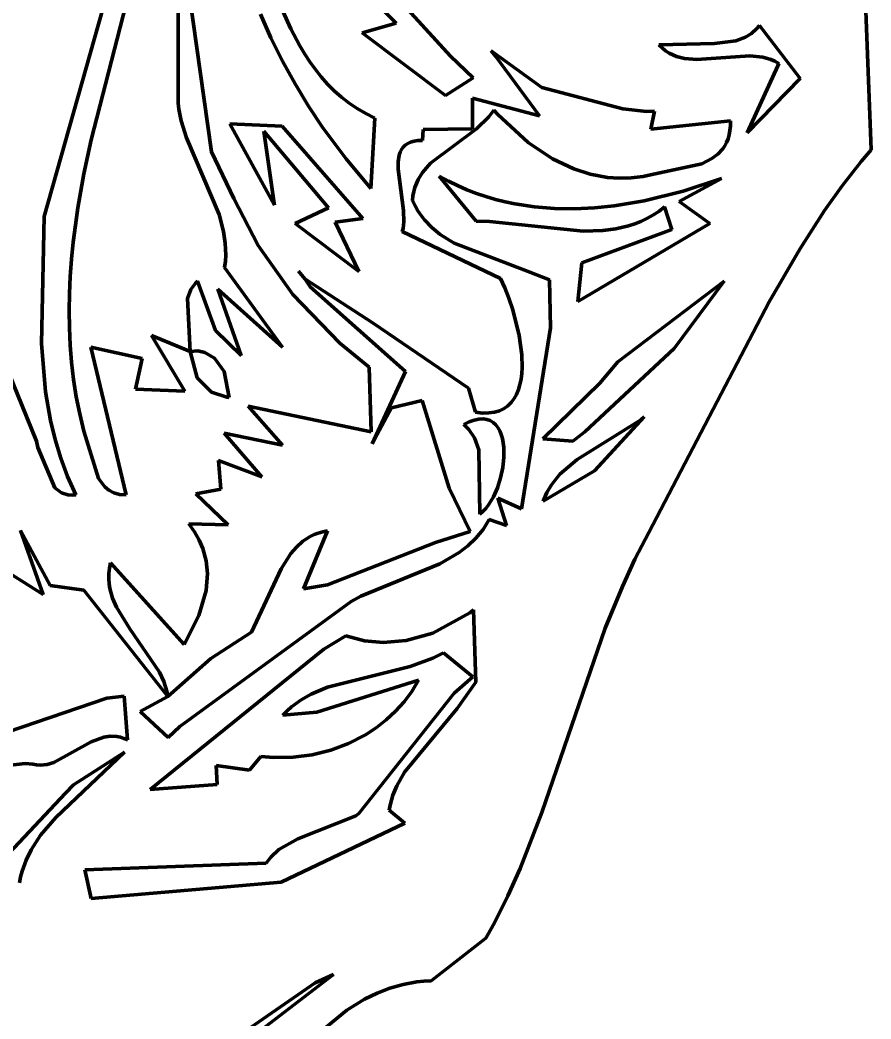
# Model space of a CAD drawing. Header units: millimetres. Extents: x 0 to 11, y 0 to 14.1.
# Drawn here: x 2.447 to 3.164, y 7.477 to 8.318 of the extents above; entities that cross this region are included whole.
import ezdxf

# ---------------------------------------------------------------- set-up
doc = ezdxf.new("R2010")
doc.units = ezdxf.units.MM
doc.layers.add('color#010101ff', color=7, linetype='CONTINUOUS', lineweight=100)
doc.layers.add('color#fefefeff', color=7, linetype='CONTINUOUS', lineweight=100)

msp = doc.modelspace()

# ---------------------------------------------------------------- linework, layer by layer
at = {"layer": 'color#010101ff'}
for p, q in [((3.15646, 8.41643), (3.16402, 8.20913)), ((2.50732, 8.21745), (2.55098, 8.38729)), ((2.60877, 8.20746), (2.585, 8.37512)), ((2.58054, 8.35806), (2.58053, 8.24834)), ((2.72346, 8.35758), (2.76411, 8.3156)), ((2.52433, 8.35269), (2.46775, 8.15297)), ((2.80987, 8.28789), (2.75316, 8.35003)), ((2.64998, 8.32341), (2.65878, 8.3034)), ((2.6756, 8.31096), (2.66888, 8.32586)), ((2.76411, 8.3156), (2.73554, 8.30769)), ((3.07008, 8.31369), (3.06795, 8.31125)), ((3.10424, 8.2692), (3.07008, 8.31369)), ((2.65878, 8.3034), (2.66849, 8.28379)), ((2.6831, 8.29664), (2.6756, 8.31096)), ((2.73554, 8.30769), (2.80562, 8.25493)), ((3.05837, 8.30404), (3.05021, 8.30091)), ((3.06337, 8.30716), (3.05837, 8.30404)), ((3.06795, 8.31125), (3.06337, 8.30716)), ((2.6872, 8.28976), (2.6831, 8.29664)), ((3.03218, 8.29872), (2.98544, 8.29762)), ((2.98544, 8.29762), (2.98816, 8.29488)), ((2.98816, 8.29488), (2.991, 8.29254)), ((3.05021, 8.30091), (3.03218, 8.29872)), ((2.69157, 8.28308), (2.6872, 8.28976)), ((2.82898, 8.26956), (2.80987, 8.28789)), ((2.84428, 8.29252), (2.84774, 8.28786)), ((2.88689, 8.26149), (2.84428, 8.29252)), ((2.84774, 8.28786), (2.8849, 8.23778)), ((2.991, 8.29254), (2.99396, 8.29058)), ((2.99396, 8.29058), (2.99704, 8.28897)), ((2.99704, 8.28897), (3.00021, 8.28767)), ((3.00021, 8.28767), (3.00684, 8.28594)), ((3.01735, 8.28506), (3.06211, 8.28829)), ((3.06211, 8.28829), (3.0729, 8.2871)), ((3.0729, 8.2871), (3.07978, 8.28509)), ((2.66849, 8.28379), (2.67906, 8.26461)), ((2.69621, 8.27663), (2.69157, 8.28308)), ((3.00684, 8.28594), (3.01735, 8.28506)), ((3.0855, 8.27981), (3.05973, 8.22352)), ((3.07978, 8.28509), (3.0831, 8.28364)), ((3.0831, 8.28364), (3.08633, 8.28186)), ((3.08633, 8.28186), (3.0855, 8.27981)), ((2.70117, 8.27043), (2.69621, 8.27663)), ((2.70645, 8.2645), (2.70117, 8.27043)), ((2.80562, 8.25493), (2.82898, 8.26956)), ((2.67906, 8.26461), (2.69044, 8.24592)), ((2.71208, 8.25885), (2.70645, 8.2645)), ((2.95505, 8.24347), (2.88689, 8.26149)), ((3.05973, 8.22352), (3.10424, 8.2692)), ((2.71809, 8.25351), (2.71208, 8.25885)), ((2.72449, 8.2485), (2.71809, 8.25351)), ((2.8849, 8.23778), (2.82833, 8.25261)), ((2.82833, 8.25261), (2.82835, 8.22686)), ((2.58053, 8.24834), (2.58118, 8.24334)), ((2.69044, 8.24592), (2.70256, 8.22773)), ((2.7313, 8.24383), (2.72449, 8.2485)), ((2.58118, 8.24334), (2.58319, 8.23352)), ((2.73856, 8.23953), (2.7313, 8.24383)), ((2.74628, 8.23562), (2.73856, 8.23953)), ((2.83183, 8.22668), (2.84227, 8.23677)), ((2.84227, 8.23677), (2.84652, 8.24251)), ((2.84652, 8.24251), (2.8498, 8.23882)), ((2.8498, 8.23882), (2.87529, 8.21512)), ((2.97497, 8.24127), (2.95505, 8.24347)), ((2.98181, 8.24167), (2.97497, 8.24127)), ((2.97869, 8.22659), (2.98181, 8.24167)), ((2.58319, 8.23352), (2.58763, 8.21921)), ((2.62417, 8.23094), (2.66177, 8.16237)), ((2.66808, 8.22891), (2.62417, 8.23094)), ((2.73607, 8.15122), (2.66808, 8.22891)), ((2.70256, 8.22773), (2.72202, 8.20149)), ((2.74285, 8.1766), (2.74628, 8.23562)), ((3.04566, 8.23342), (2.97869, 8.22659)), ((3.04526, 8.22535), (3.04563, 8.22924)), ((3.04563, 8.22924), (3.04566, 8.23342)), ((2.58763, 8.21921), (2.61514, 8.15468)), ((2.66127, 8.16581), (2.65264, 8.22475)), ((2.65264, 8.22475), (2.70724, 8.16009)), ((2.78699, 8.2262), (2.78626, 8.21705)), ((2.82835, 8.22686), (2.78699, 8.2262)), ((2.79316, 8.19776), (2.83183, 8.22668)), ((3.04362, 8.21843), (3.04459, 8.22175)), ((3.04459, 8.22175), (3.04526, 8.22535)), ((2.5013, 8.18883), (2.50732, 8.21745)), ((2.7701, 8.21129), (2.76871, 8.20927)), ((2.77181, 8.21304), (2.7701, 8.21129)), ((2.77389, 8.2145), (2.77181, 8.21304)), ((2.77634, 8.21565), (2.77389, 8.2145)), ((2.7792, 8.21648), (2.77634, 8.21565)), ((2.7825, 8.21695), (2.7792, 8.21648)), ((2.78626, 8.21705), (2.7825, 8.21695)), ((2.87529, 8.21512), (2.89591, 8.20136)), ((3.03913, 8.20996), (3.04088, 8.21254)), ((3.04088, 8.21254), (3.04238, 8.21536)), ((3.04238, 8.21536), (3.04362, 8.21843)), ((2.62753, 8.16799), (2.60877, 8.20746)), ((2.76682, 8.20452), (2.76595, 8.19896)), ((2.76763, 8.20701), (2.76682, 8.20452)), ((2.76871, 8.20927), (2.76763, 8.20701)), ((3.03003, 8.20171), (3.03497, 8.20544)), ((3.03497, 8.20544), (3.03913, 8.20996)), ((3.16402, 8.20913), (3.15571, 8.19919)), ((2.72202, 8.20149), (2.74285, 8.1766)), ((2.76595, 8.19896), (2.76587, 8.19276)), ((2.78623, 8.18988), (2.79316, 8.19776)), ((2.89591, 8.20136), (2.91366, 8.19297)), ((2.97826, 8.18798), (3.02145, 8.19738)), ((3.02145, 8.19738), (3.03003, 8.20171)), ((3.15571, 8.19919), (3.13984, 8.17883)), ((2.49622, 8.16012), (2.5013, 8.18883)), ((2.76587, 8.19276), (2.77027, 8.15798)), ((2.78259, 8.18399), (2.78623, 8.18988)), ((2.80049, 8.18697), (2.83164, 8.14893)), ((2.80818, 8.18277), (2.80049, 8.18697)), ((2.91366, 8.19297), (2.92761, 8.18852)), ((2.92761, 8.18852), (2.94206, 8.18587)), ((2.94206, 8.18587), (2.95194, 8.18519)), ((2.95194, 8.18519), (2.962, 8.18547)), ((2.962, 8.18547), (2.97223, 8.18675)), ((2.97223, 8.18675), (2.97826, 8.18798)), ((2.77898, 8.17393), (2.77991, 8.17746)), ((2.77991, 8.17746), (2.78259, 8.18399)), ((2.81595, 8.17896), (2.80818, 8.18277)), ((2.82382, 8.17551), (2.81595, 8.17896)), ((3.00247, 8.16568), (3.03805, 8.18483)), ((3.03805, 8.18483), (3.00598, 8.17433)), ((3.13984, 8.17883), (3.12489, 8.15788)), ((2.77803, 8.16627), (2.77835, 8.17021)), ((2.77835, 8.17021), (2.77898, 8.17393)), ((2.83176, 8.17243), (2.82382, 8.17551)), ((2.83978, 8.16971), (2.83176, 8.17243)), ((2.84786, 8.16733), (2.83978, 8.16971)), ((3.00598, 8.17433), (2.97299, 8.16619)), ((2.4941, 8.14574), (2.49622, 8.16012)), ((2.64788, 8.1286), (2.62753, 8.16799)), ((2.66177, 8.16237), (2.66127, 8.16581)), ((2.70724, 8.16009), (2.67925, 8.14717)), ((2.78015, 8.16188), (2.77803, 8.16627)), ((2.78252, 8.15775), (2.78015, 8.16188)), ((2.85601, 8.16528), (2.84786, 8.16733)), ((2.86421, 8.16356), (2.85601, 8.16528)), ((2.88075, 8.16105), (2.86421, 8.16356)), ((2.89744, 8.15971), (2.88075, 8.16105)), ((2.93105, 8.16027), (2.91422, 8.15948)), ((2.94787, 8.162), (2.93105, 8.16027)), ((2.97299, 8.16619), (2.94787, 8.162)), ((2.98536, 8.15728), (2.99022, 8.16094)), ((2.99022, 8.16094), (2.9964, 8.14208)), ((3.02835, 8.14713), (3.00247, 8.16568)), ((2.46775, 8.15297), (2.4656, 8.04599)), ((2.61514, 8.15468), (2.61889, 8.14038)), ((2.77027, 8.15798), (2.77062, 8.1484)), ((2.78513, 8.15387), (2.78252, 8.15775)), ((2.78798, 8.15023), (2.78513, 8.15387)), ((2.91422, 8.15948), (2.89744, 8.15971)), ((2.97538, 8.15123), (2.98041, 8.15405)), ((2.98041, 8.15405), (2.98536, 8.15728)), ((3.12489, 8.15788), (3.10395, 8.12553)), ((2.4923, 8.13135), (2.4941, 8.14574)), ((2.67925, 8.14717), (2.73267, 8.10653)), ((2.71271, 8.14815), (2.73607, 8.15122)), ((2.73267, 8.10653), (2.71271, 8.14815)), ((2.77062, 8.1484), (2.76994, 8.14275)), ((2.79429, 8.14363), (2.78798, 8.15023)), ((2.80134, 8.13783), (2.79429, 8.14363)), ((2.83164, 8.14893), (2.84267, 8.14868)), ((2.84267, 8.14868), (2.92172, 8.14066)), ((2.91704, 8.08135), (3.02835, 8.14713)), ((2.94921, 8.14249), (2.95987, 8.14501)), ((2.95987, 8.14501), (2.96511, 8.14673)), ((2.96511, 8.14673), (2.97028, 8.1488)), ((2.97028, 8.1488), (2.97538, 8.15123)), ((2.61889, 8.14038), (2.62031, 8.13057)), ((2.76994, 8.14275), (2.76926, 8.14022)), ((2.76926, 8.14022), (2.852, 8.10061)), ((2.81309, 8.13041), (2.80134, 8.13783)), ((2.9964, 8.14208), (2.92062, 8.11394)), ((2.92172, 8.14066), (2.93834, 8.14109)), ((2.93834, 8.14109), (2.94921, 8.14249)), ((2.49084, 8.11694), (2.4923, 8.13135)), ((2.62031, 8.13057), (2.62066, 8.12048)), ((2.67724, 8.08732), (2.64788, 8.1286)), ((2.87165, 8.10804), (2.81309, 8.13041)), ((2.62066, 8.12048), (2.62038, 8.11533)), ((3.10395, 8.12553), (3.07822, 8.081)), ((2.48976, 8.10251), (2.49084, 8.11694)), ((2.62038, 8.11533), (2.61977, 8.11009)), ((2.61977, 8.11009), (2.66852, 8.0428)), ((2.92062, 8.11394), (2.91704, 8.08135)), ((2.46121, 7.96371), (2.40485, 8.10279)), ((2.48907, 8.08807), (2.48976, 8.10251)), ((2.68726, 8.10032), (2.68201, 8.10696)), ((2.68201, 8.10696), (2.68726, 8.10032)), ((2.89321, 8.0996), (2.87165, 8.10804)), ((2.59521, 8.09685), (2.59134, 8.09156)), ((2.59689, 8.09851), (2.59521, 8.09685)), ((2.61205, 8.05686), (2.59689, 8.09851)), ((2.74469, 8.06325), (2.68726, 8.10032)), ((2.68726, 8.10032), (2.69174, 8.09363)), ((2.69174, 8.09363), (2.77195, 8.02233)), ((2.852, 8.10061), (2.85377, 8.09697)), ((2.85377, 8.09697), (2.85555, 8.09298)), ((2.85555, 8.09298), (2.85907, 8.08409)), ((2.8941, 8.05916), (2.89321, 8.0996)), ((3.04039, 8.09858), (2.95072, 8.03069)), ((2.9983, 8.04178), (3.04039, 8.09858)), ((2.48881, 8.07361), (2.48907, 8.08807)), ((2.59134, 8.09156), (2.58851, 8.08389)), ((2.66041, 8.05007), (2.61407, 8.09161)), ((2.61407, 8.09161), (2.63379, 8.03579)), ((2.71685, 8.04627), (2.67724, 8.08732)), ((2.58851, 8.08389), (2.59068, 8.03933)), ((2.85907, 8.08409), (2.86237, 8.07422)), ((3.07822, 8.081), (2.97697, 7.88675)), ((2.489, 8.05915), (2.48881, 8.07361)), ((2.86237, 8.07422), (2.86769, 8.05277)), ((2.48967, 8.04467), (2.489, 8.05915)), ((2.82518, 8.0084), (2.74469, 8.06325)), ((2.86979, 7.90665), (2.8941, 8.05916)), ((2.59068, 8.03933), (2.55828, 8.05281)), ((2.55828, 8.05281), (2.58631, 8.00575)), ((2.63379, 8.03579), (2.61205, 8.05686)), ((2.86769, 8.05277), (2.86988, 8.03636)), ((2.4656, 8.04599), (2.46903, 8.00524)), ((2.49084, 8.03018), (2.48967, 8.04467)), ((2.55021, 8.03345), (2.50711, 8.0429)), ((2.50711, 8.0429), (2.53678, 7.91854)), ((2.66852, 8.0428), (2.66041, 8.05007)), ((2.74135, 8.0262), (2.71685, 8.04627)), ((2.59068, 8.03933), (2.59712, 8.03973)), ((2.5967, 8.0171), (2.59068, 8.03933)), ((2.59712, 8.03973), (2.60295, 8.03854)), ((2.60295, 8.03854), (2.61119, 8.03364)), ((2.86988, 8.03636), (2.87017, 8.02583)), ((2.92312, 7.97156), (2.9983, 8.04178)), ((2.49256, 8.01568), (2.49084, 8.03018)), ((2.54463, 8.00757), (2.55021, 8.03345)), ((2.61119, 8.03364), (2.61942, 8.02239)), ((2.74321, 7.97154), (2.74135, 8.0262)), ((2.87017, 8.02583), (2.8699, 8.0208)), ((2.95072, 8.03069), (2.93579, 8.01264)), ((2.60861, 8.00505), (2.5967, 8.0171)), ((2.61942, 8.02239), (2.62361, 8.00063)), ((2.77195, 8.02233), (2.74392, 7.96161)), ((2.8699, 8.0208), (2.86932, 8.01598)), ((2.49483, 8.00117), (2.49256, 8.01568)), ((2.86842, 8.01141), (2.86717, 8.00712)), ((2.86932, 8.01598), (2.86842, 8.01141)), ((2.93579, 8.01264), (2.88767, 7.96559)), ((2.46903, 8.00524), (2.47316, 7.98113)), ((2.4977, 7.98665), (2.49483, 8.00117)), ((2.58631, 8.00575), (2.54463, 8.00757)), ((2.62153, 8.00077), (2.60861, 8.00505)), ((2.62361, 8.00063), (2.62153, 8.00077)), ((2.831, 7.98807), (2.82518, 8.0084)), ((2.86556, 8.00315), (2.86355, 7.99954)), ((2.86717, 8.00712), (2.86556, 8.00315)), ((2.66849, 7.96051), (2.63954, 7.99324)), ((2.63954, 7.99324), (2.74321, 7.97154)), ((2.74392, 7.96161), (2.76031, 7.99186)), ((2.76031, 7.99186), (2.78617, 7.99802)), ((2.78617, 7.99802), (2.80895, 7.92414)), ((2.85829, 7.99354), (2.855, 7.99123)), ((2.86114, 7.99632), (2.85829, 7.99354)), ((2.86355, 7.99954), (2.86114, 7.99632)), ((2.50118, 7.97212), (2.4977, 7.98665)), ((2.83687, 7.98745), (2.831, 7.98807)), ((2.84219, 7.9875), (2.83687, 7.98745)), ((2.84696, 7.98817), (2.84219, 7.9875)), ((2.85123, 7.98943), (2.84696, 7.98817)), ((2.855, 7.99123), (2.85123, 7.98943)), ((2.93128, 7.93873), (2.97304, 7.98413)), ((2.97304, 7.98413), (2.97014, 7.98166)), ((2.47316, 7.98113), (2.47696, 7.96523)), ((2.82102, 7.97787), (2.82566, 7.98004)), ((2.82528, 7.97346), (2.82102, 7.97787)), ((2.82566, 7.98004), (2.82991, 7.98151)), ((2.82991, 7.98151), (2.8338, 7.9823)), ((2.8338, 7.9823), (2.83733, 7.98245)), ((2.83733, 7.98245), (2.8405, 7.98202)), ((2.8405, 7.98202), (2.84334, 7.98104)), ((2.84334, 7.98104), (2.84584, 7.97955)), ((2.84584, 7.97955), (2.84802, 7.97759)), ((2.84802, 7.97759), (2.84988, 7.97521)), ((2.84988, 7.97521), (2.85144, 7.97245)), ((2.97014, 7.98166), (2.91668, 7.94818)), ((2.51345, 7.93239), (2.50118, 7.97212)), ((2.65105, 7.93366), (2.61923, 7.97051)), ((2.61923, 7.97051), (2.66849, 7.96051)), ((2.83005, 7.96642), (2.82528, 7.97346)), ((2.85144, 7.97245), (2.8527, 7.96934)), ((2.8527, 7.96934), (2.85367, 7.96594)), ((2.91289, 7.96384), (2.92312, 7.97156)), ((2.46248, 7.95845), (2.46121, 7.96371)), ((2.47669, 7.92452), (2.46248, 7.95845)), ((2.47696, 7.96523), (2.4817, 7.94951)), ((2.83388, 7.95638), (2.83005, 7.96642)), ((2.85367, 7.96594), (2.85436, 7.96227)), ((2.85436, 7.96227), (2.85478, 7.95839)), ((2.85478, 7.95839), (2.85484, 7.95015)), ((2.88767, 7.96559), (2.91289, 7.96384)), ((2.83454, 7.90239), (2.83388, 7.95638)), ((2.85484, 7.95015), (2.85392, 7.94154)), ((2.4817, 7.94951), (2.48746, 7.93397)), ((2.61646, 7.92347), (2.61469, 7.94745)), ((2.61469, 7.94745), (2.65105, 7.93366)), ((2.85392, 7.94154), (2.8521, 7.93288)), ((2.91668, 7.94818), (2.90202, 7.93592)), ((2.48746, 7.93397), (2.49434, 7.91865)), ((2.88796, 7.91311), (2.93128, 7.93873)), ((2.90202, 7.93592), (2.89487, 7.92712)), ((2.48235, 7.92019), (2.47669, 7.92452)), ((2.51885, 7.92516), (2.51345, 7.93239)), ((2.52233, 7.92238), (2.51885, 7.92516)), ((2.84944, 7.92453), (2.84601, 7.9168)), ((2.8521, 7.93288), (2.84944, 7.92453)), ((2.89487, 7.92712), (2.891, 7.92048)), ((2.48776, 7.91856), (2.48235, 7.92019)), ((2.49201, 7.91841), (2.48776, 7.91856)), ((2.49434, 7.91865), (2.49201, 7.91841)), ((2.52643, 7.92029), (2.52233, 7.92238)), ((2.53122, 7.91898), (2.52643, 7.92029)), ((2.53678, 7.91854), (2.53122, 7.91898)), ((2.59559, 7.91931), (2.61646, 7.92347)), ((2.6228, 7.89322), (2.59559, 7.91931)), ((2.80895, 7.92414), (2.82661, 7.88775)), ((2.84601, 7.9168), (2.84403, 7.91327)), ((2.891, 7.92048), (2.88796, 7.91311)), ((2.84188, 7.91003), (2.83958, 7.9071)), ((2.84403, 7.91327), (2.84188, 7.91003)), ((2.85701, 7.89266), (2.84977, 7.91586)), ((2.84977, 7.91586), (2.86979, 7.90665)), ((2.83713, 7.90455), (2.83454, 7.90239)), ((2.83958, 7.9071), (2.83713, 7.90455)), ((2.59446, 7.88733), (2.58949, 7.89417)), ((2.58949, 7.89417), (2.6228, 7.89322)), ((2.83731, 7.88945), (2.84004, 7.89354)), ((2.84004, 7.89354), (2.84258, 7.89789)), ((2.84258, 7.89789), (2.85701, 7.89266)), ((2.46697, 7.83464), (2.4479, 7.88845)), ((2.4479, 7.88845), (2.47274, 7.84226)), ((2.59842, 7.88042), (2.59446, 7.88733)), ((2.69169, 7.88342), (2.6856, 7.87946)), ((2.68603, 7.83939), (2.70631, 7.88824)), ((2.69502, 7.88504), (2.69169, 7.88342)), ((2.69856, 7.88639), (2.69502, 7.88504)), ((2.70232, 7.88746), (2.69856, 7.88639)), ((2.70631, 7.88824), (2.70232, 7.88746)), ((2.82661, 7.88775), (2.79725, 7.87832)), ((2.83126, 7.88205), (2.83731, 7.88945)), ((2.97697, 7.88675), (2.96528, 7.86428)), ((2.60143, 7.87346), (2.59842, 7.88042)), ((2.68019, 7.87463), (2.67539, 7.86906)), ((2.6856, 7.87946), (2.68019, 7.87463)), ((2.79725, 7.87832), (2.70641, 7.84285)), ((2.81717, 7.86989), (2.82451, 7.87557)), ((2.82451, 7.87557), (2.83126, 7.88205)), ((2.60428, 7.86293), (2.60143, 7.87346)), ((2.67539, 7.86906), (2.66724, 7.85619)), ((2.80103, 7.86047), (2.81717, 7.86989)), ((2.41867, 7.86504), (2.46697, 7.83464)), ((2.52284, 7.85675), (2.52374, 7.86135)), ((2.52374, 7.86135), (2.58567, 7.79265)), ((2.60531, 7.85232), (2.60428, 7.86293)), ((2.73448, 7.83327), (2.80103, 7.86047)), ((2.96528, 7.86428), (2.95464, 7.84138)), ((2.52228, 7.84794), (2.52236, 7.85229)), ((2.52236, 7.85229), (2.52284, 7.85675)), ((2.60416, 7.83814), (2.60531, 7.85232)), ((2.66724, 7.85619), (2.64249, 7.80301)), ((2.47274, 7.84226), (2.50124, 7.83833)), ((2.52257, 7.84372), (2.52228, 7.84794)), ((2.5232, 7.8396), (2.52257, 7.84372)), ((2.70641, 7.84285), (2.68603, 7.83939)), ((2.95464, 7.84138), (2.94027, 7.80636)), ((2.50124, 7.83833), (2.57196, 7.74883)), ((2.52539, 7.83164), (2.5232, 7.8396)), ((2.59795, 7.81694), (2.60416, 7.83814)), ((2.72622, 7.82886), (2.73448, 7.83327)), ((2.52863, 7.824), (2.52539, 7.83164)), ((2.53995, 7.80579), (2.52863, 7.824)), ((2.58192, 7.72337), (2.72622, 7.82886)), ((2.58567, 7.79265), (2.59795, 7.81694)), ((2.82616, 7.81929), (2.79497, 7.80221)), ((2.82937, 7.82166), (2.82616, 7.81929)), ((2.83123, 7.76084), (2.82937, 7.82166)), ((2.56495, 7.76934), (2.53995, 7.80579)), ((2.64249, 7.80301), (2.60821, 7.78088)), ((2.72183, 7.79993), (2.70316, 7.78869)), ((2.73748, 7.79574), (2.72183, 7.79993)), ((2.79497, 7.80221), (2.77248, 7.79584)), ((2.94027, 7.80636), (2.88686, 7.65094)), ((2.75314, 7.79425), (2.73748, 7.79574)), ((2.77248, 7.79584), (2.75314, 7.79425)), ((2.70316, 7.78869), (2.55706, 7.67036)), ((2.7951, 7.78092), (2.80412, 7.7854)), ((2.80412, 7.7854), (2.82866, 7.76535)), ((2.60821, 7.78088), (2.57196, 7.74883)), ((2.70634, 7.75661), (2.77598, 7.7741)), ((2.77598, 7.7741), (2.7951, 7.78092)), ((2.56851, 7.76143), (2.56495, 7.76934)), ((2.82866, 7.76535), (2.81292, 7.75168)), ((2.5711, 7.75314), (2.56851, 7.76143)), ((2.69267, 7.75077), (2.70634, 7.75661)), ((2.7831, 7.7624), (2.69727, 7.73561)), ((2.77735, 7.753), (2.7831, 7.7624)), ((2.81558, 7.73855), (2.83123, 7.76084)), ((2.53502, 7.74908), (2.52046, 7.74748)), ((2.53793, 7.71215), (2.53502, 7.74908)), ((2.57196, 7.74883), (2.54858, 7.73605)), ((2.57196, 7.74883), (2.5711, 7.75314)), ((2.68413, 7.74586), (2.69267, 7.75077)), ((2.81292, 7.75168), (2.73274, 7.65012)), ((2.77084, 7.74428), (2.77735, 7.753)), ((2.52046, 7.74748), (2.40203, 7.70702)), ((2.67237, 7.73661), (2.67613, 7.73997)), ((2.67613, 7.73997), (2.68413, 7.74586)), ((2.76362, 7.73627), (2.77084, 7.74428)), ((2.54858, 7.73605), (2.57224, 7.7143)), ((2.66877, 7.73294), (2.67237, 7.73661)), ((2.69727, 7.73561), (2.66877, 7.73294)), ((2.75578, 7.72896), (2.76362, 7.73627)), ((2.77126, 7.68502), (2.81558, 7.73855)), ((2.57224, 7.7143), (2.58192, 7.72337)), ((2.74735, 7.72237), (2.75578, 7.72896)), ((2.50738, 7.71049), (2.51793, 7.71461)), ((2.51793, 7.71461), (2.52339, 7.71542)), ((2.52339, 7.71542), (2.52903, 7.71512)), ((2.52903, 7.71512), (2.53194, 7.71449)), ((2.53194, 7.71449), (2.5349, 7.71351)), ((2.72418, 7.70915), (2.73842, 7.71652)), ((2.73842, 7.71652), (2.74735, 7.72237)), ((2.47589, 7.69305), (2.50738, 7.71049)), ((2.5349, 7.71351), (2.53793, 7.71215)), ((2.70913, 7.70351), (2.72418, 7.70915)), ((2.47771, 7.64686), (2.53555, 7.70192)), ((2.53555, 7.70192), (2.49237, 7.67436)), ((2.64066, 7.68675), (2.65029, 7.69835)), ((2.65029, 7.69835), (2.66114, 7.69741)), ((2.66114, 7.69741), (2.6774, 7.6976)), ((2.6774, 7.6976), (2.69347, 7.69965)), ((2.69347, 7.69965), (2.70913, 7.70351)), ((2.41895, 7.68857), (2.45193, 7.69233)), ((2.45193, 7.69233), (2.45823, 7.69167)), ((2.45823, 7.69167), (2.46133, 7.6912)), ((2.46133, 7.6912), (2.46437, 7.69104)), ((2.46437, 7.69104), (2.47024, 7.69157)), ((2.47024, 7.69157), (2.47589, 7.69305)), ((2.61343, 7.67478), (2.61268, 7.69064)), ((2.61268, 7.69064), (2.64066, 7.68675)), ((2.76481, 7.67353), (2.77126, 7.68502)), ((2.49237, 7.67436), (2.48588, 7.66724)), ((2.55706, 7.67036), (2.61343, 7.67478)), ((2.76147, 7.66554), (2.76481, 7.67353)), ((2.48588, 7.66724), (2.41926, 7.59673)), ((2.75904, 7.65724), (2.76147, 7.66554)), ((2.7582, 7.65296), (2.75904, 7.65724)), ((2.7302, 7.64835), (2.68128, 7.62883)), ((2.73274, 7.65012), (2.7302, 7.64835)), ((2.77156, 7.64204), (2.7582, 7.65296)), ((2.88686, 7.65094), (2.8685, 7.60393)), ((2.46482, 7.63191), (2.47771, 7.64686)), ((2.66746, 7.59234), (2.77156, 7.64204)), ((2.45682, 7.61972), (2.46482, 7.63191)), ((2.68128, 7.62883), (2.66549, 7.61983)), ((2.45252, 7.61101), (2.45682, 7.61972)), ((2.65873, 7.61345), (2.65479, 7.60827)), ((2.66549, 7.61983), (2.65873, 7.61345)), ((2.44919, 7.60174), (2.45252, 7.61101)), ((2.65479, 7.60827), (2.50209, 7.60283)), ((2.44695, 7.59186), (2.44793, 7.59688)), ((2.44793, 7.59688), (2.44919, 7.60174)), ((2.50209, 7.60283), (2.50725, 7.57878)), ((2.8685, 7.60393), (2.85817, 7.5809)), ((2.50725, 7.57878), (2.66746, 7.59234)), ((2.85817, 7.5809), (2.84686, 7.5583)), ((2.84686, 7.5583), (2.84077, 7.54717)), ((2.84077, 7.54717), (2.83981, 7.54521)), ((2.83981, 7.54521), (2.79362, 7.50936)), ((2.57633, 7.41122), (2.71137, 7.51454)), ((2.71137, 7.51454), (2.69584, 7.50765)), ((2.69584, 7.50765), (2.57543, 7.42442)), ((2.77001, 7.50629), (2.75884, 7.50305)), ((2.78159, 7.50843), (2.77001, 7.50629)), ((2.78755, 7.50906), (2.78159, 7.50843)), ((2.79362, 7.50936), (2.78755, 7.50906)), ((2.74807, 7.49883), (2.73764, 7.49375)), ((2.75884, 7.50305), (2.74807, 7.49883)), ((2.73764, 7.49375), (2.72259, 7.48476)), ((2.72259, 7.48476), (2.64977, 7.42454))]:
    msp.add_line(p, q, dxfattribs=at)
at = {"layer": 'color#fefefeff'}
for p, q in [((3.16402, 8.20913), (3.15646, 8.41643)), ((2.55098, 8.38729), (2.50732, 8.21745)), ((2.585, 8.37512), (2.60877, 8.20746)), ((2.58053, 8.24834), (2.58054, 8.35806)), ((2.76411, 8.3156), (2.72346, 8.35758)), ((2.46775, 8.15297), (2.52433, 8.35269)), ((2.75316, 8.35003), (2.80987, 8.28789)), ((2.65878, 8.3034), (2.64998, 8.32341)), ((2.66888, 8.32586), (2.6756, 8.31096)), ((2.73554, 8.30769), (2.76411, 8.3156)), ((3.06795, 8.31125), (3.07008, 8.31369)), ((3.07008, 8.31369), (3.10424, 8.2692)), ((2.66849, 8.28379), (2.65878, 8.3034)), ((2.6756, 8.31096), (2.6831, 8.29664)), ((2.80562, 8.25493), (2.73554, 8.30769)), ((3.05021, 8.30091), (3.05837, 8.30404)), ((3.05837, 8.30404), (3.06337, 8.30716)), ((3.06337, 8.30716), (3.06795, 8.31125)), ((2.6831, 8.29664), (2.6872, 8.28976)), ((2.98544, 8.29762), (3.03218, 8.29872)), ((2.98816, 8.29488), (2.98544, 8.29762)), ((2.991, 8.29254), (2.98816, 8.29488)), ((3.03218, 8.29872), (3.05021, 8.30091)), ((2.6872, 8.28976), (2.69157, 8.28308)), ((2.80987, 8.28789), (2.82898, 8.26956)), ((2.84428, 8.29252), (2.88689, 8.26149)), ((2.84774, 8.28786), (2.84428, 8.29252)), ((2.8849, 8.23778), (2.84774, 8.28786)), ((2.99396, 8.29058), (2.991, 8.29254)), ((2.99704, 8.28897), (2.99396, 8.29058)), ((3.00021, 8.28767), (2.99704, 8.28897)), ((3.00684, 8.28594), (3.00021, 8.28767)), ((3.06211, 8.28829), (3.01735, 8.28506)), ((3.0729, 8.2871), (3.06211, 8.28829)), ((3.07978, 8.28509), (3.0729, 8.2871)), ((2.67906, 8.26461), (2.66849, 8.28379)), ((2.69157, 8.28308), (2.69621, 8.27663)), ((3.01735, 8.28506), (3.00684, 8.28594)), ((3.05973, 8.22352), (3.0855, 8.27981)), ((3.0831, 8.28364), (3.07978, 8.28509)), ((3.08633, 8.28186), (3.0831, 8.28364)), ((3.0855, 8.27981), (3.08633, 8.28186)), ((2.69621, 8.27663), (2.70117, 8.27043)), ((2.70117, 8.27043), (2.70645, 8.2645)), ((2.82898, 8.26956), (2.80562, 8.25493)), ((2.69044, 8.24592), (2.67906, 8.26461)), ((2.70645, 8.2645), (2.71208, 8.25885)), ((2.88689, 8.26149), (2.95505, 8.24347)), ((3.10424, 8.2692), (3.05973, 8.22352)), ((2.71208, 8.25885), (2.71809, 8.25351)), ((2.71809, 8.25351), (2.72449, 8.2485)), ((2.82835, 8.22686), (2.82833, 8.25261)), ((2.82833, 8.25261), (2.8849, 8.23778)), ((2.58118, 8.24334), (2.58053, 8.24834)), ((2.70256, 8.22773), (2.69044, 8.24592)), ((2.72449, 8.2485), (2.7313, 8.24383)), ((2.58319, 8.23352), (2.58118, 8.24334)), ((2.7313, 8.24383), (2.73856, 8.23953)), ((2.73856, 8.23953), (2.74628, 8.23562)), ((2.84227, 8.23677), (2.83183, 8.22668)), ((2.84652, 8.24251), (2.84227, 8.23677)), ((2.8498, 8.23882), (2.84652, 8.24251)), ((2.87529, 8.21512), (2.8498, 8.23882)), ((2.95505, 8.24347), (2.97497, 8.24127)), ((2.97497, 8.24127), (2.98181, 8.24167)), ((2.98181, 8.24167), (2.97869, 8.22659)), ((2.58763, 8.21921), (2.58319, 8.23352)), ((2.62417, 8.23094), (2.66808, 8.22891)), ((2.66177, 8.16237), (2.62417, 8.23094)), ((2.66808, 8.22891), (2.73607, 8.15122)), ((2.72202, 8.20149), (2.70256, 8.22773)), ((2.74628, 8.23562), (2.74285, 8.1766)), ((2.97869, 8.22659), (3.04566, 8.23342)), ((3.04563, 8.22924), (3.04526, 8.22535)), ((3.04566, 8.23342), (3.04563, 8.22924)), ((2.61514, 8.15468), (2.58763, 8.21921)), ((2.70724, 8.16009), (2.65264, 8.22475)), ((2.65264, 8.22475), (2.66127, 8.16581)), ((2.78626, 8.21705), (2.78699, 8.2262)), ((2.78699, 8.2262), (2.82835, 8.22686)), ((2.83183, 8.22668), (2.79316, 8.19776)), ((3.04459, 8.22175), (3.04362, 8.21843)), ((3.04526, 8.22535), (3.04459, 8.22175)), ((2.50732, 8.21745), (2.5013, 8.18883)), ((2.76871, 8.20927), (2.7701, 8.21129)), ((2.7701, 8.21129), (2.77181, 8.21304)), ((2.77181, 8.21304), (2.77389, 8.2145)), ((2.77389, 8.2145), (2.77634, 8.21565)), ((2.77634, 8.21565), (2.7792, 8.21648)), ((2.7792, 8.21648), (2.7825, 8.21695)), ((2.7825, 8.21695), (2.78626, 8.21705)), ((2.89591, 8.20136), (2.87529, 8.21512)), ((3.04088, 8.21254), (3.03913, 8.20996)), ((3.04238, 8.21536), (3.04088, 8.21254)), ((3.04362, 8.21843), (3.04238, 8.21536)), ((2.60877, 8.20746), (2.62753, 8.16799)), ((2.76595, 8.19896), (2.76682, 8.20452)), ((2.76682, 8.20452), (2.76763, 8.20701)), ((2.76763, 8.20701), (2.76871, 8.20927)), ((3.03497, 8.20544), (3.03003, 8.20171)), ((3.03913, 8.20996), (3.03497, 8.20544)), ((3.15571, 8.19919), (3.16402, 8.20913)), ((2.74285, 8.1766), (2.72202, 8.20149)), ((2.76587, 8.19276), (2.76595, 8.19896)), ((2.79316, 8.19776), (2.78623, 8.18988)), ((2.91366, 8.19297), (2.89591, 8.20136)), ((3.02145, 8.19738), (2.97826, 8.18798)), ((3.03003, 8.20171), (3.02145, 8.19738)), ((3.13984, 8.17883), (3.15571, 8.19919)), ((2.5013, 8.18883), (2.49622, 8.16012)), ((2.77027, 8.15798), (2.76587, 8.19276)), ((2.78623, 8.18988), (2.78259, 8.18399)), ((2.80049, 8.18697), (2.80818, 8.18277)), ((2.83164, 8.14893), (2.80049, 8.18697)), ((2.92761, 8.18852), (2.91366, 8.19297)), ((2.94206, 8.18587), (2.92761, 8.18852)), ((2.95194, 8.18519), (2.94206, 8.18587)), ((2.962, 8.18547), (2.95194, 8.18519)), ((2.97223, 8.18675), (2.962, 8.18547)), ((2.97826, 8.18798), (2.97223, 8.18675)), ((2.77991, 8.17746), (2.77898, 8.17393)), ((2.78259, 8.18399), (2.77991, 8.17746)), ((2.80818, 8.18277), (2.81595, 8.17896)), ((2.81595, 8.17896), (2.82382, 8.17551)), ((3.03805, 8.18483), (3.00247, 8.16568)), ((3.00598, 8.17433), (3.03805, 8.18483)), ((3.12489, 8.15788), (3.13984, 8.17883)), ((2.77835, 8.17021), (2.77803, 8.16627)), ((2.77898, 8.17393), (2.77835, 8.17021)), ((2.82382, 8.17551), (2.83176, 8.17243)), ((2.83176, 8.17243), (2.83978, 8.16971)), ((2.83978, 8.16971), (2.84786, 8.16733)), ((2.97299, 8.16619), (3.00598, 8.17433)), ((2.49622, 8.16012), (2.4941, 8.14574)), ((2.62753, 8.16799), (2.64788, 8.1286)), ((2.66127, 8.16581), (2.66177, 8.16237)), ((2.67925, 8.14717), (2.70724, 8.16009)), ((2.77803, 8.16627), (2.78015, 8.16188)), ((2.78015, 8.16188), (2.78252, 8.15775)), ((2.84786, 8.16733), (2.85601, 8.16528)), ((2.85601, 8.16528), (2.86421, 8.16356)), ((2.86421, 8.16356), (2.88075, 8.16105)), ((2.88075, 8.16105), (2.89744, 8.15971)), ((2.91422, 8.15948), (2.93105, 8.16027)), ((2.93105, 8.16027), (2.94787, 8.162)), ((2.94787, 8.162), (2.97299, 8.16619)), ((2.99022, 8.16094), (2.98536, 8.15728)), ((2.9964, 8.14208), (2.99022, 8.16094)), ((3.00247, 8.16568), (3.02835, 8.14713)), ((2.4656, 8.04599), (2.46775, 8.15297)), ((2.61889, 8.14038), (2.61514, 8.15468)), ((2.77062, 8.1484), (2.77027, 8.15798)), ((2.78252, 8.15775), (2.78513, 8.15387)), ((2.78513, 8.15387), (2.78798, 8.15023)), ((2.89744, 8.15971), (2.91422, 8.15948)), ((2.98041, 8.15405), (2.97538, 8.15123)), ((2.98536, 8.15728), (2.98041, 8.15405)), ((3.10395, 8.12553), (3.12489, 8.15788)), ((2.4941, 8.14574), (2.4923, 8.13135)), ((2.73267, 8.10653), (2.67925, 8.14717)), ((2.73607, 8.15122), (2.71271, 8.14815)), ((2.71271, 8.14815), (2.73267, 8.10653)), ((2.76994, 8.14275), (2.77062, 8.1484)), ((2.78798, 8.15023), (2.79429, 8.14363)), ((2.79429, 8.14363), (2.80134, 8.13783)), ((2.84267, 8.14868), (2.83164, 8.14893)), ((2.92172, 8.14066), (2.84267, 8.14868)), ((3.02835, 8.14713), (2.91704, 8.08135)), ((2.95987, 8.14501), (2.94921, 8.14249)), ((2.96511, 8.14673), (2.95987, 8.14501)), ((2.97028, 8.1488), (2.96511, 8.14673)), ((2.97538, 8.15123), (2.97028, 8.1488)), ((2.62031, 8.13057), (2.61889, 8.14038)), ((2.76926, 8.14022), (2.76994, 8.14275)), ((2.852, 8.10061), (2.76926, 8.14022)), ((2.80134, 8.13783), (2.81309, 8.13041)), ((2.92062, 8.11394), (2.9964, 8.14208)), ((2.93834, 8.14109), (2.92172, 8.14066)), ((2.94921, 8.14249), (2.93834, 8.14109)), ((2.4923, 8.13135), (2.49084, 8.11694)), ((2.62066, 8.12048), (2.62031, 8.13057)), ((2.64788, 8.1286), (2.67724, 8.08732)), ((2.81309, 8.13041), (2.87165, 8.10804)), ((2.62038, 8.11533), (2.62066, 8.12048)), ((3.07822, 8.081), (3.10395, 8.12553)), ((2.49084, 8.11694), (2.48976, 8.10251)), ((2.61977, 8.11009), (2.62038, 8.11533)), ((2.66852, 8.0428), (2.61977, 8.11009)), ((2.91704, 8.08135), (2.92062, 8.11394)), ((2.40485, 8.10279), (2.46121, 7.96371)), ((2.48976, 8.10251), (2.48907, 8.08807)), ((2.68726, 8.10032), (2.68201, 8.10696)), ((2.68201, 8.10696), (2.68726, 8.10032)), ((2.87165, 8.10804), (2.89321, 8.0996)), ((2.59134, 8.09156), (2.59521, 8.09685)), ((2.59521, 8.09685), (2.59689, 8.09851)), ((2.59689, 8.09851), (2.61205, 8.05686)), ((2.69174, 8.09363), (2.68726, 8.10032)), ((2.68726, 8.10032), (2.74469, 8.06325)), ((2.77195, 8.02233), (2.69174, 8.09363)), ((2.85377, 8.09697), (2.852, 8.10061)), ((2.85555, 8.09298), (2.85377, 8.09697)), ((2.85907, 8.08409), (2.85555, 8.09298)), ((2.89321, 8.0996), (2.8941, 8.05916)), ((2.95072, 8.03069), (3.04039, 8.09858)), ((3.04039, 8.09858), (2.9983, 8.04178)), ((2.48907, 8.08807), (2.48881, 8.07361)), ((2.58851, 8.08389), (2.59134, 8.09156)), ((2.63379, 8.03579), (2.61407, 8.09161)), ((2.61407, 8.09161), (2.66041, 8.05007)), ((2.67724, 8.08732), (2.71685, 8.04627)), ((2.59068, 8.03933), (2.58851, 8.08389)), ((2.86237, 8.07422), (2.85907, 8.08409)), ((2.97697, 7.88675), (3.07822, 8.081)), ((2.48881, 8.07361), (2.489, 8.05915)), ((2.86769, 8.05277), (2.86237, 8.07422)), ((2.489, 8.05915), (2.48967, 8.04467)), ((2.74469, 8.06325), (2.82518, 8.0084)), ((2.8941, 8.05916), (2.86979, 7.90665)), ((2.58631, 8.00575), (2.55828, 8.05281)), ((2.55828, 8.05281), (2.59068, 8.03933)), ((2.61205, 8.05686), (2.63379, 8.03579)), ((2.86988, 8.03636), (2.86769, 8.05277)), ((2.46903, 8.00524), (2.4656, 8.04599)), ((2.48967, 8.04467), (2.49084, 8.03018)), ((2.53678, 7.91854), (2.50711, 8.0429)), ((2.50711, 8.0429), (2.55021, 8.03345)), ((2.66041, 8.05007), (2.66852, 8.0428)), ((2.71685, 8.04627), (2.74135, 8.0262)), ((2.59712, 8.03973), (2.59068, 8.03933)), ((2.59068, 8.03933), (2.5967, 8.0171)), ((2.60295, 8.03854), (2.59712, 8.03973)), ((2.61119, 8.03364), (2.60295, 8.03854)), ((2.87017, 8.02583), (2.86988, 8.03636)), ((2.9983, 8.04178), (2.92312, 7.97156)), ((2.49084, 8.03018), (2.49256, 8.01568)), ((2.55021, 8.03345), (2.54463, 8.00757)), ((2.61942, 8.02239), (2.61119, 8.03364)), ((2.74135, 8.0262), (2.74321, 7.97154)), ((2.8699, 8.0208), (2.87017, 8.02583)), ((2.93579, 8.01264), (2.95072, 8.03069)), ((2.5967, 8.0171), (2.60861, 8.00505)), ((2.62361, 8.00063), (2.61942, 8.02239)), ((2.74392, 7.96161), (2.77195, 8.02233)), ((2.86932, 8.01598), (2.8699, 8.0208)), ((2.49256, 8.01568), (2.49483, 8.00117)), ((2.86717, 8.00712), (2.86842, 8.01141)), ((2.86842, 8.01141), (2.86932, 8.01598)), ((2.88767, 7.96559), (2.93579, 8.01264)), ((2.47316, 7.98113), (2.46903, 8.00524)), ((2.49483, 8.00117), (2.4977, 7.98665)), ((2.54463, 8.00757), (2.58631, 8.00575)), ((2.60861, 8.00505), (2.62153, 8.00077)), ((2.62153, 8.00077), (2.62361, 8.00063)), ((2.82518, 8.0084), (2.831, 7.98807)), ((2.86355, 7.99954), (2.86556, 8.00315)), ((2.86556, 8.00315), (2.86717, 8.00712)), ((2.74321, 7.97154), (2.63954, 7.99324)), ((2.63954, 7.99324), (2.66849, 7.96051)), ((2.76031, 7.99186), (2.74392, 7.96161)), ((2.78617, 7.99802), (2.76031, 7.99186)), ((2.80895, 7.92414), (2.78617, 7.99802)), ((2.855, 7.99123), (2.85829, 7.99354)), ((2.85829, 7.99354), (2.86114, 7.99632)), ((2.86114, 7.99632), (2.86355, 7.99954)), ((2.4977, 7.98665), (2.50118, 7.97212)), ((2.831, 7.98807), (2.83687, 7.98745)), ((2.83687, 7.98745), (2.84219, 7.9875)), ((2.84219, 7.9875), (2.84696, 7.98817)), ((2.84696, 7.98817), (2.85123, 7.98943)), ((2.85123, 7.98943), (2.855, 7.99123)), ((2.97304, 7.98413), (2.93128, 7.93873)), ((2.97014, 7.98166), (2.97304, 7.98413)), ((2.47696, 7.96523), (2.47316, 7.98113)), ((2.82566, 7.98004), (2.82102, 7.97787)), ((2.82102, 7.97787), (2.82528, 7.97346)), ((2.82991, 7.98151), (2.82566, 7.98004)), ((2.8338, 7.9823), (2.82991, 7.98151)), ((2.83733, 7.98245), (2.8338, 7.9823)), ((2.8405, 7.98202), (2.83733, 7.98245)), ((2.84334, 7.98104), (2.8405, 7.98202)), ((2.84584, 7.97955), (2.84334, 7.98104)), ((2.84802, 7.97759), (2.84584, 7.97955)), ((2.84988, 7.97521), (2.84802, 7.97759)), ((2.85144, 7.97245), (2.84988, 7.97521)), ((2.91668, 7.94818), (2.97014, 7.98166)), ((2.50118, 7.97212), (2.51345, 7.93239)), ((2.66849, 7.96051), (2.61923, 7.97051)), ((2.61923, 7.97051), (2.65105, 7.93366)), ((2.82528, 7.97346), (2.83005, 7.96642)), ((2.8527, 7.96934), (2.85144, 7.97245)), ((2.85367, 7.96594), (2.8527, 7.96934)), ((2.92312, 7.97156), (2.91289, 7.96384)), ((2.46121, 7.96371), (2.46248, 7.95845)), ((2.46248, 7.95845), (2.47669, 7.92452)), ((2.4817, 7.94951), (2.47696, 7.96523)), ((2.83005, 7.96642), (2.83388, 7.95638)), ((2.85436, 7.96227), (2.85367, 7.96594)), ((2.85478, 7.95839), (2.85436, 7.96227)), ((2.85484, 7.95015), (2.85478, 7.95839)), ((2.91289, 7.96384), (2.88767, 7.96559)), ((2.83388, 7.95638), (2.83454, 7.90239)), ((2.85392, 7.94154), (2.85484, 7.95015)), ((2.48746, 7.93397), (2.4817, 7.94951)), ((2.65105, 7.93366), (2.61469, 7.94745)), ((2.61469, 7.94745), (2.61646, 7.92347)), ((2.8521, 7.93288), (2.85392, 7.94154)), ((2.90202, 7.93592), (2.91668, 7.94818)), ((2.49434, 7.91865), (2.48746, 7.93397)), ((2.93128, 7.93873), (2.88796, 7.91311)), ((2.89487, 7.92712), (2.90202, 7.93592)), ((2.47669, 7.92452), (2.48235, 7.92019)), ((2.51345, 7.93239), (2.51885, 7.92516)), ((2.51885, 7.92516), (2.52233, 7.92238)), ((2.84601, 7.9168), (2.84944, 7.92453)), ((2.84944, 7.92453), (2.8521, 7.93288)), ((2.891, 7.92048), (2.89487, 7.92712)), ((2.48235, 7.92019), (2.48776, 7.91856)), ((2.48776, 7.91856), (2.49201, 7.91841)), ((2.49201, 7.91841), (2.49434, 7.91865)), ((2.52233, 7.92238), (2.52643, 7.92029)), ((2.52643, 7.92029), (2.53122, 7.91898)), ((2.53122, 7.91898), (2.53678, 7.91854)), ((2.61646, 7.92347), (2.59559, 7.91931)), ((2.59559, 7.91931), (2.6228, 7.89322)), ((2.82661, 7.88775), (2.80895, 7.92414)), ((2.84403, 7.91327), (2.84601, 7.9168)), ((2.88796, 7.91311), (2.891, 7.92048)), ((2.83958, 7.9071), (2.84188, 7.91003)), ((2.84188, 7.91003), (2.84403, 7.91327)), ((2.86979, 7.90665), (2.84977, 7.91586)), ((2.84977, 7.91586), (2.85701, 7.89266)), ((2.83454, 7.90239), (2.83713, 7.90455)), ((2.83713, 7.90455), (2.83958, 7.9071)), ((2.6228, 7.89322), (2.58949, 7.89417)), ((2.58949, 7.89417), (2.59446, 7.88733)), ((2.84004, 7.89354), (2.83731, 7.88945)), ((2.84258, 7.89789), (2.84004, 7.89354)), ((2.85701, 7.89266), (2.84258, 7.89789)), ((2.47274, 7.84226), (2.4479, 7.88845)), ((2.4479, 7.88845), (2.46697, 7.83464)), ((2.59446, 7.88733), (2.59842, 7.88042)), ((2.6856, 7.87946), (2.69169, 7.88342)), ((2.70631, 7.88824), (2.68603, 7.83939)), ((2.69169, 7.88342), (2.69502, 7.88504)), ((2.69502, 7.88504), (2.69856, 7.88639)), ((2.69856, 7.88639), (2.70232, 7.88746)), ((2.70232, 7.88746), (2.70631, 7.88824)), ((2.79725, 7.87832), (2.82661, 7.88775)), ((2.83731, 7.88945), (2.83126, 7.88205)), ((2.96528, 7.86428), (2.97697, 7.88675)), ((2.59842, 7.88042), (2.60143, 7.87346)), ((2.67539, 7.86906), (2.68019, 7.87463)), ((2.68019, 7.87463), (2.6856, 7.87946)), ((2.70641, 7.84285), (2.79725, 7.87832)), ((2.82451, 7.87557), (2.81717, 7.86989)), ((2.83126, 7.88205), (2.82451, 7.87557)), ((2.60143, 7.87346), (2.60428, 7.86293)), ((2.66724, 7.85619), (2.67539, 7.86906)), ((2.81717, 7.86989), (2.80103, 7.86047)), ((2.46697, 7.83464), (2.41867, 7.86504)), ((2.52374, 7.86135), (2.52284, 7.85675)), ((2.58567, 7.79265), (2.52374, 7.86135)), ((2.60428, 7.86293), (2.60531, 7.85232)), ((2.80103, 7.86047), (2.73448, 7.83327)), ((2.95464, 7.84138), (2.96528, 7.86428)), ((2.52236, 7.85229), (2.52228, 7.84794)), ((2.52284, 7.85675), (2.52236, 7.85229)), ((2.60531, 7.85232), (2.60416, 7.83814)), ((2.64249, 7.80301), (2.66724, 7.85619)), ((2.50124, 7.83833), (2.47274, 7.84226)), ((2.52228, 7.84794), (2.52257, 7.84372)), ((2.52257, 7.84372), (2.5232, 7.8396)), ((2.68603, 7.83939), (2.70641, 7.84285)), ((2.94027, 7.80636), (2.95464, 7.84138)), ((2.57196, 7.74883), (2.50124, 7.83833)), ((2.5232, 7.8396), (2.52539, 7.83164)), ((2.60416, 7.83814), (2.59795, 7.81694)), ((2.73448, 7.83327), (2.72622, 7.82886)), ((2.52539, 7.83164), (2.52863, 7.824)), ((2.52863, 7.824), (2.53995, 7.80579)), ((2.72622, 7.82886), (2.58192, 7.72337)), ((2.59795, 7.81694), (2.58567, 7.79265)), ((2.79497, 7.80221), (2.82616, 7.81929)), ((2.82616, 7.81929), (2.82937, 7.82166)), ((2.82937, 7.82166), (2.83123, 7.76084)), ((2.53995, 7.80579), (2.56495, 7.76934)), ((2.60821, 7.78088), (2.64249, 7.80301)), ((2.70316, 7.78869), (2.72183, 7.79993)), ((2.72183, 7.79993), (2.73748, 7.79574)), ((2.77248, 7.79584), (2.79497, 7.80221)), ((2.88686, 7.65094), (2.94027, 7.80636)), ((2.73748, 7.79574), (2.75314, 7.79425)), ((2.75314, 7.79425), (2.77248, 7.79584)), ((2.55706, 7.67036), (2.70316, 7.78869)), ((2.80412, 7.7854), (2.7951, 7.78092)), ((2.82866, 7.76535), (2.80412, 7.7854)), ((2.57196, 7.74883), (2.60821, 7.78088)), ((2.77598, 7.7741), (2.70634, 7.75661)), ((2.7951, 7.78092), (2.77598, 7.7741)), ((2.56495, 7.76934), (2.56851, 7.76143)), ((2.81292, 7.75168), (2.82866, 7.76535)), ((2.56851, 7.76143), (2.5711, 7.75314)), ((2.70634, 7.75661), (2.69267, 7.75077)), ((2.69727, 7.73561), (2.7831, 7.7624)), ((2.7831, 7.7624), (2.77735, 7.753)), ((2.83123, 7.76084), (2.81558, 7.73855)), ((2.52046, 7.74748), (2.53502, 7.74908)), ((2.53502, 7.74908), (2.53793, 7.71215)), ((2.54858, 7.73605), (2.57196, 7.74883)), ((2.5711, 7.75314), (2.57196, 7.74883)), ((2.69267, 7.75077), (2.68413, 7.74586)), ((2.73274, 7.65012), (2.81292, 7.75168)), ((2.77735, 7.753), (2.77084, 7.74428)), ((2.40203, 7.70702), (2.52046, 7.74748)), ((2.67613, 7.73997), (2.67237, 7.73661)), ((2.68413, 7.74586), (2.67613, 7.73997)), ((2.77084, 7.74428), (2.76362, 7.73627)), ((2.57224, 7.7143), (2.54858, 7.73605)), ((2.67237, 7.73661), (2.66877, 7.73294)), ((2.66877, 7.73294), (2.69727, 7.73561)), ((2.76362, 7.73627), (2.75578, 7.72896)), ((2.81558, 7.73855), (2.77126, 7.68502)), ((2.58192, 7.72337), (2.57224, 7.7143)), ((2.75578, 7.72896), (2.74735, 7.72237)), ((2.51793, 7.71461), (2.50738, 7.71049)), ((2.52339, 7.71542), (2.51793, 7.71461)), ((2.52903, 7.71512), (2.52339, 7.71542)), ((2.53194, 7.71449), (2.52903, 7.71512)), ((2.5349, 7.71351), (2.53194, 7.71449)), ((2.73842, 7.71652), (2.72418, 7.70915)), ((2.74735, 7.72237), (2.73842, 7.71652)), ((2.50738, 7.71049), (2.47589, 7.69305)), ((2.53793, 7.71215), (2.5349, 7.71351)), ((2.72418, 7.70915), (2.70913, 7.70351)), ((2.53555, 7.70192), (2.47771, 7.64686)), ((2.49237, 7.67436), (2.53555, 7.70192)), ((2.65029, 7.69835), (2.64066, 7.68675)), ((2.66114, 7.69741), (2.65029, 7.69835)), ((2.6774, 7.6976), (2.66114, 7.69741)), ((2.69347, 7.69965), (2.6774, 7.6976)), ((2.70913, 7.70351), (2.69347, 7.69965)), ((2.45193, 7.69233), (2.41895, 7.68857)), ((2.45823, 7.69167), (2.45193, 7.69233)), ((2.46133, 7.6912), (2.45823, 7.69167)), ((2.46437, 7.69104), (2.46133, 7.6912)), ((2.47024, 7.69157), (2.46437, 7.69104)), ((2.47589, 7.69305), (2.47024, 7.69157)), ((2.64066, 7.68675), (2.61268, 7.69064)), ((2.61268, 7.69064), (2.61343, 7.67478)), ((2.77126, 7.68502), (2.76481, 7.67353)), ((2.48588, 7.66724), (2.49237, 7.67436)), ((2.61343, 7.67478), (2.55706, 7.67036)), ((2.76481, 7.67353), (2.76147, 7.66554)), ((2.41926, 7.59673), (2.48588, 7.66724)), ((2.76147, 7.66554), (2.75904, 7.65724)), ((2.75904, 7.65724), (2.7582, 7.65296)), ((2.68128, 7.62883), (2.7302, 7.64835)), ((2.7302, 7.64835), (2.73274, 7.65012)), ((2.7582, 7.65296), (2.77156, 7.64204)), ((2.8685, 7.60393), (2.88686, 7.65094)), ((2.47771, 7.64686), (2.46482, 7.63191)), ((2.77156, 7.64204), (2.66746, 7.59234)), ((2.46482, 7.63191), (2.45682, 7.61972)), ((2.66549, 7.61983), (2.68128, 7.62883)), ((2.45682, 7.61972), (2.45252, 7.61101)), ((2.65479, 7.60827), (2.65873, 7.61345)), ((2.65873, 7.61345), (2.66549, 7.61983)), ((2.45252, 7.61101), (2.44919, 7.60174)), ((2.50209, 7.60283), (2.65479, 7.60827)), ((2.44793, 7.59688), (2.44695, 7.59186)), ((2.44919, 7.60174), (2.44793, 7.59688)), ((2.50725, 7.57878), (2.50209, 7.60283)), ((2.85817, 7.5809), (2.8685, 7.60393)), ((2.66746, 7.59234), (2.50725, 7.57878)), ((2.84686, 7.5583), (2.85817, 7.5809)), ((2.84077, 7.54717), (2.84686, 7.5583)), ((2.83981, 7.54521), (2.84077, 7.54717)), ((2.79362, 7.50936), (2.83981, 7.54521)), ((2.71137, 7.51454), (2.57633, 7.41122)), ((2.69584, 7.50765), (2.71137, 7.51454)), ((2.57543, 7.42442), (2.69584, 7.50765)), ((2.75884, 7.50305), (2.77001, 7.50629)), ((2.77001, 7.50629), (2.78159, 7.50843)), ((2.78159, 7.50843), (2.78755, 7.50906)), ((2.78755, 7.50906), (2.79362, 7.50936)), ((2.73764, 7.49375), (2.74807, 7.49883)), ((2.74807, 7.49883), (2.75884, 7.50305)), ((2.72259, 7.48476), (2.73764, 7.49375)), ((2.64977, 7.42454), (2.72259, 7.48476))]:
    msp.add_line(p, q, dxfattribs=at)

doc.saveas('drawing.dxf')
